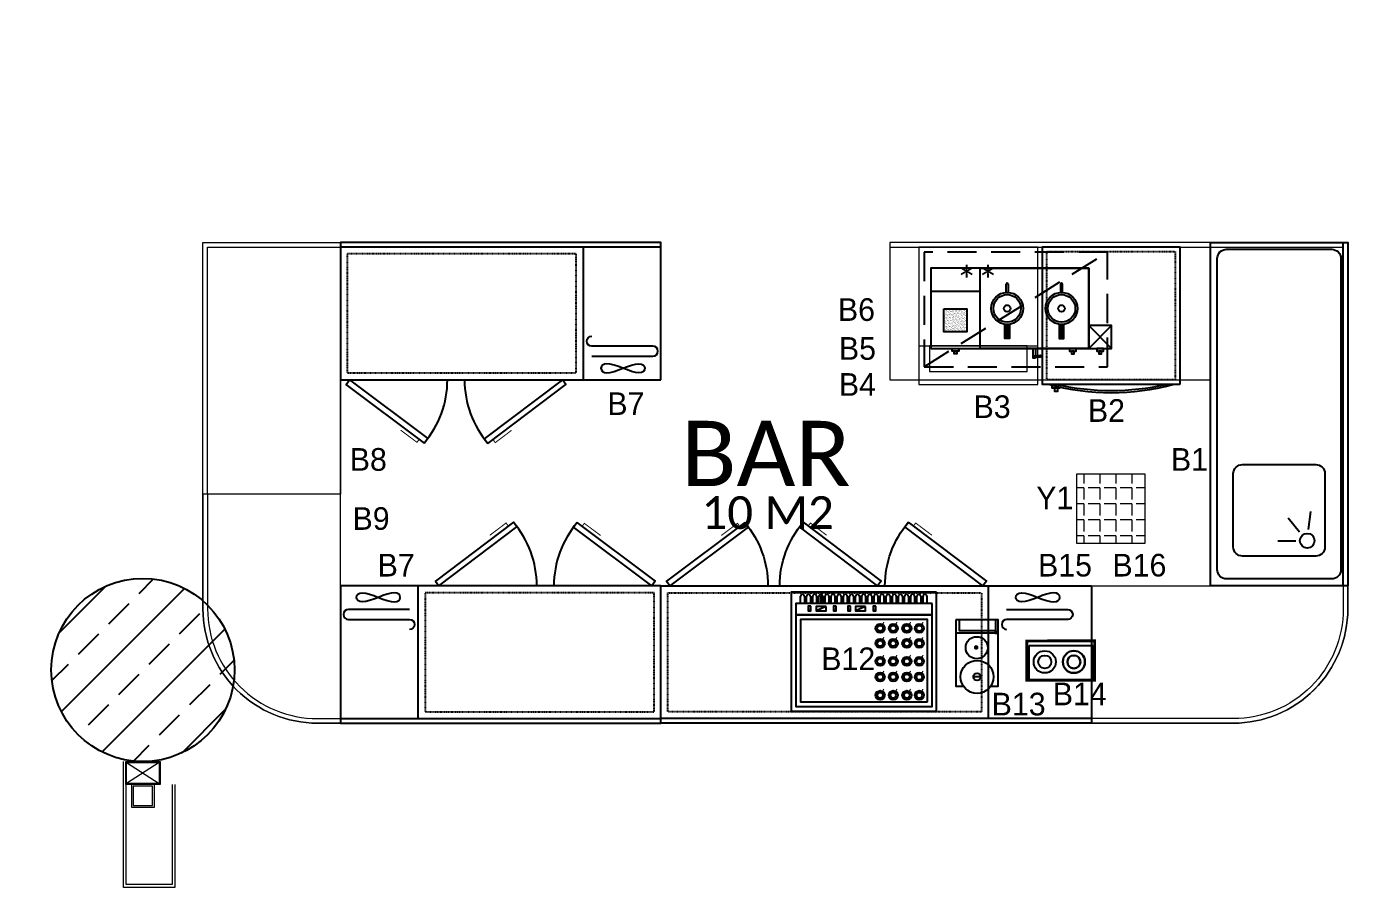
# Model space of a CAD drawing. Header units: centimetres. Extents: x -72470 to -43129, y -18750 to -16337.
# Drawn here: x -63674 to -63096, y -18154 to -17778 of the extents above; entities that cross this region are included whole.
import ezdxf

# ---------------------------------------------------------------- set-up
doc = ezdxf.new("R2010")
doc.units = ezdxf.units.CM
doc.header["$MEASUREMENT"] = 0
for name, pattern in [('Dashed', [0.005644, 0.002822, -0.002822]), ('DUZ', [0]), ('HIDDENX2', [19.05, 12.7, -6.35])]:
    doc.linetypes.add(name, pattern=pattern)
doc.layers.get('0').update_dxf_attribs({"linetype": 'DUZ', "lineweight": 0})
for name, color, linetype in [('002 Çizgi', 7, 'Continuous'), ('11-021_500-BLOK B-str_zemin_kat$0$2DKOLON', 4, 'Continuous'), ('11-021_500-BLOK B-str_zemin_kat$0$2DTARAMA1', 253, 'Continuous'), ('Kıtc-002 Çizgi', 7, 'Continuous'), ('S2000-002 Çizgi', 7, 'Continuous'), ('t_mutfakekipmans2000', 165, 'Continuous')]:
    doc.layers.add(name, color=color, linetype=linetype)
doc.layers.add('END. MUTFAK', color=210, linetype='Continuous', lineweight=30)
doc.layers.add('TEFRIS', color=30, linetype='Continuous', lineweight=9)
doc.styles.get("Standard").update_dxf_attribs({"font": 'candara.ttf'})
doc.styles.add('TAKSİM', font='GOTHIC.TTF', dxfattribs={"height": 20})
pattern_1 = [(45, (-421164.15, -192690.207), (-17.6776695, 17.6776695), []), (45, (-421146.472, -192690.207), (-17.6776695, 17.6776695), [12.5, -6.25])]

# ---------------------------------------------------------------- blocks, each defined once
blk = doc.blocks.new('A$C664B4501')
at = {"layer": 'S2000-002 Çizgi'}
for p, q in [((31.04, 6.26), (35.37, 8.18)), ((48.29, 6.26), (52.62, 8.18))]:
    blk.add_line(p, q, dxfattribs=at)
for points in [[(0, 0), (63.5, 0), (63.5, 52), (0, 52)], [(2, 10), (61.5, 10), (61.5, 50), (2, 50)], [(4, 48), (4, 12), (59.5, 12), (59.5, 48)], [(2, 5), (61.5, 5), (61.5, 10), (2, 10)], [(26.58, 6.14), (27.76, 6.14), (27.76, 8.24), (26.58, 8.24)], [(31.04, 6.26), (35.37, 6.26), (35.37, 8.18), (31.04, 8.18)], [(37.66, 6.14), (38.83, 6.14), (38.83, 8.24), (37.66, 8.24)], [(43.83, 6.14), (45.01, 6.14), (45.01, 8.24), (43.83, 8.24)], [(48.29, 6.26), (52.62, 6.26), (52.62, 8.18), (48.29, 8.18)], [(54.91, 6.14), (56.08, 6.14), (56.08, 8.24), (54.91, 8.24)]]:
    blk.add_lwpolyline(points, close=True, dxfattribs=at)
for points, const_width in [([(6.48, 43.33), (5.89, 42.38)], 0.5), ([(11.92, 43.33), (11.34, 42.38)], 0.5), ([(17.86, 43.33), (17.28, 42.38)], 0.5), ([(23.59, 43.33), (23.01, 42.38)], 0.5), ([(6.48, 35.43), (5.89, 34.49)], 0.5), ([(11.92, 35.43), (11.34, 34.49)], 0.5), ([(17.86, 35.43), (17.28, 34.49)], 0.5), ([(23.59, 35.43), (23.01, 34.49)], 0.5), ([(6.48, 28.51), (5.89, 27.56)], 0.5), ([(11.92, 28.51), (11.34, 27.56)], 0.5), ([(17.86, 28.51), (17.28, 27.56)], 0.5), ([(23.59, 28.51), (23.01, 27.56)], 0.5), ([(6.48, 20.73), (5.89, 19.78)], 0.5), ([(11.92, 20.73), (11.34, 19.78)], 0.5), ([(17.86, 20.73), (17.28, 19.78)], 0.5), ([(23.59, 20.73), (23.01, 19.78)], 0.5), ([(6.48, 14.14), (5.89, 13.19)], 0.5), ([(11.92, 14.14), (11.34, 13.19)], 0.5), ([(17.86, 14.14), (17.28, 13.19)], 0.5), ([(23.59, 14.14), (23.01, 13.19)], 0.5), ([(26.58, 7.5), (27.76, 7.5)], 0.5), ([(37.66, 7.5), (38.83, 7.5)], 0.5), ([(43.83, 7.5), (45.01, 7.5)], 0.5), ([(54.91, 7.5), (56.08, 7.5)], 0.5), ([(33.23, 5), (33.23, 1.5)], 1), ([(50.48, 5), (50.48, 1.5)], 1)]:
    blk.add_lwpolyline(points, dxfattribs=dict(at, const_width=const_width))
for points in [[(4.26, 1.85), (4.26, 5)], [(5.93, 5), (5.93, 1.85)], [(6.93, 1.85), (6.93, 5)], [(8.61, 5), (8.61, 1.85)], [(9.61, 1.85), (9.61, 5)], [(11.28, 5), (11.28, 1.85)], [(12.28, 1.85), (12.28, 5)], [(13.96, 5), (13.96, 1.85)], [(14.96, 1.85), (14.96, 5)], [(16.63, 5), (16.63, 1.85)], [(17.63, 1.85), (17.63, 5)], [(19.31, 5), (19.31, 1.85)], [(20.31, 1.85), (20.31, 5)], [(21.98, 5), (21.98, 1.85)], [(22.98, 1.85), (22.98, 5)], [(24.66, 5), (24.66, 1.85)], [(25.66, 1.85), (25.66, 5)], [(27.33, 5), (27.33, 1.85)], [(28.33, 1.85), (28.33, 5)], [(30.01, 5), (30.01, 1.85)], [(31.01, 1.85), (31.01, 5)], [(32.68, 5), (32.68, 1.85)], [(33.68, 1.85), (33.68, 5)], [(35.36, 5), (35.36, 1.85)], [(36.36, 1.85), (36.36, 5)], [(38.03, 5), (38.03, 1.85)], [(39.03, 1.85), (39.03, 5)], [(40.71, 5), (40.71, 1.85)], [(41.71, 1.85), (41.71, 5)], [(43.38, 5), (43.38, 1.85)], [(44.38, 1.85), (44.38, 5)], [(46.06, 5), (46.06, 1.85)], [(47.06, 1.85), (47.06, 5)], [(48.73, 5), (48.73, 1.85)], [(49.73, 1.85), (49.73, 5)], [(51.4, 5), (51.4, 1.85)], [(52.4, 1.85), (52.4, 5)], [(54.08, 5), (54.08, 1.85)], [(55.08, 1.85), (55.08, 5)], [(56.75, 5), (56.75, 1.85)], [(57.75, 1.85), (57.75, 5)], [(59.43, 5), (59.43, 1.85)]]:
    blk.add_lwpolyline(points, dxfattribs=at)
for centre, radius in [((7.54, 45.07), 1.98), ((7.54, 45.07), 1.24), ((12.99, 45.07), 1.98), ((12.99, 45.07), 1.24), ((18.93, 45.07), 1.98), ((18.93, 45.07), 1.24), ((24.66, 45.07), 1.98), ((24.66, 45.07), 1.24), ((7.54, 37.17), 1.98), ((7.54, 37.17), 1.24), ((12.99, 37.17), 1.98), ((12.99, 37.17), 1.24), ((18.93, 37.17), 1.98), ((18.93, 37.17), 1.24), ((24.66, 37.17), 1.98), ((24.66, 37.17), 1.24), ((7.54, 30.25), 1.98), ((7.54, 30.25), 1.24), ((12.99, 30.25), 1.98), ((12.99, 30.25), 1.24), ((18.93, 30.25), 1.98), ((18.93, 30.25), 1.24), ((24.66, 30.25), 1.98), ((24.66, 30.25), 1.24), ((7.54, 22.47), 1.98), ((7.54, 22.47), 1.24), ((12.99, 22.47), 1.98), ((12.99, 22.47), 1.24), ((18.93, 22.47), 1.98), ((18.93, 22.47), 1.24), ((24.66, 22.47), 1.98), ((24.66, 22.47), 1.24), ((7.54, 15.88), 1.98), ((12.99, 15.88), 1.98), ((18.93, 15.88), 1.98), ((24.66, 15.88), 1.98), ((7.54, 15.88), 1.24), ((12.99, 15.88), 1.24), ((18.93, 15.88), 1.24), ((24.66, 15.88), 1.24)]:
    blk.add_circle(centre, radius, dxfattribs=at)
for centre in [(5.1, 1.85), (7.77, 1.85), (10.45, 1.85), (13.12, 1.85), (15.8, 1.85), (18.47, 1.85), (21.14, 1.85), (23.82, 1.85), (26.49, 1.85), (29.17, 1.85), (31.84, 1.85), (34.52, 1.85), (37.19, 1.85), (39.87, 1.85), (42.54, 1.85), (45.22, 1.85), (47.89, 1.85), (50.57, 1.85), (53.24, 1.85), (55.92, 1.85), (58.59, 1.85)]:
    blk.add_arc(centre, 0.837, 180, 0, dxfattribs=at)
blk = doc.blocks.new('A$C1C4536AD')
at = {"layer": 'S2000-002 Çizgi'}
for points in [[(0, 29), (0, 0), (18.5, 0)], [(3.39, 29), (0, 29), (0, 26.84)], [(18.5, 26.95), (18.5, 29), (15.2, 29)], [(18.5, 0), (18.5, 29)], [(7.82, 24.81), (10.92, 24.88)], [(0, 5.79), (18.5, 5.79)], [(1.26, 0), (1.26, 4.77), (16.97, 4.77), (16.97, 0)]]:
    blk.add_lwpolyline(points, dxfattribs=at)
at = {"layer": 'S2000-002 Çizgi', "const_width": 1}
blk.add_lwpolyline([(9.18, 12.02, 1), (10.18, 12.02, 1)], format="xyb", close=True, dxfattribs=at)
at = {"layer": 'S2000-002 Çizgi'}
blk.add_lwpolyline([(0.33, 5.24), (1.35, 5.24), (1.35, 5.79), (0.33, 5.79)], close=True, dxfattribs=at)
for centre, radius in [((9.3, 24.88), 7.2), ((9.3, 24.88), 1.6), ((9.43, 12.15), 4.82)]:
    blk.add_circle(centre, radius, dxfattribs=at)
blk = doc.blocks.new('A$C047744E0')
at = {"layer": 'S2000-002 Çizgi'}
h = blk.add_hatch(dxfattribs=at)
h.set_pattern_fill('AR-SAND', color=256, scale=0.5, style=0)
h.set_pattern_definition([(37.5, (-4072.69315, -3944.5775), (-0.03149668, 0.96341188), [0, -0.76, 0, -0.85, 0, -0.8125]), (7.5, (-4072.6931, -3944.5775), (0.88488835, 1.41107303), [0, -0.41, 0, -0.685, 0, -0.2625]), (327.5, (-4073.30815, -3944.5775), (1.55707093, 0.00282953), [0, -0.25, 0, -0.9, 0, -1.175]), (317.5, (-4073.3081, -3944.5775), (1.5030633, 0.43883778), [0, -0.125, 0, -0.59, 0, -0.675])])
h.paths.add_polyline_path([(5.73, 21.57), (15.77, 21.57), (15.77, 11.53), (5.73, 11.53)])
for points in [[(34.38, 14.79, -0.072213), (32.37, 14.79), (32.37, 8.52), (34.38, 8.52)], [(56.12, 8.52), (58.13, 8.52), (58.13, 14.79, -0.072213), (56.12, 14.79)]]:
    blk.add_hatch(color=256, dxfattribs=at).paths.add_polyline_path(points)
for p, q in [((69, 14.21), (79, 4.21)), ((79, 14.21), (69, 4.21))]:
    blk.add_line(p, q, dxfattribs=at)
for points in [[(0, 4.21), (69, 4.21), (69, 39.21), (0, 39.21)], [(0, 29.21), (21.5, 29.21), (21.5, 39.21), (0, 39.21)], [(69, 4.21), (21.5, 4.21), (21.5, 39.21), (69, 39.21)], [(5.73, 21.57), (15.77, 21.57), (15.77, 11.53), (5.73, 11.53)], [(69, 4.21), (79, 4.21), (79, 14.21), (69, 14.21)], [(9.28, 4.21), (12.19, 4.21), (12.19, 3.05), (9.28, 3.05)], [(10.15, 3.05), (11.32, 3.05), (11.32, 1.88), (10.15, 1.88)], [(47.85, 0.2), (45.19, 0.41), (45.19, 1.04), (47.85, 1.25)], [(63.53, 4.21), (60.62, 4.21), (60.62, 3.05), (63.53, 3.05)], [(62.66, 3.05), (61.49, 3.05), (61.49, 1.88), (62.66, 1.88)], [(75.46, 4.21), (72.54, 4.21), (72.54, 3.05), (75.46, 3.05)], [(74.58, 3.05), (73.42, 3.05), (73.42, 1.88), (74.58, 1.88)]]:
    blk.add_lwpolyline(points, close=True, dxfattribs=at)
for points in [[(32.94, 28.7), (32.94, 32.22)], [(33.81, 32.22), (33.81, 28.7)], [(56.69, 32.22), (56.69, 28.7)], [(57.56, 28.7), (57.56, 32.22)], [(34.38, 14.79), (34.38, 8.52), (32.37, 8.52), (32.37, 14.79)], [(56.12, 14.79), (56.12, 8.52), (58.13, 8.52), (58.13, 14.79)], [(45.8, 0), (44.7, 0), (44.7, 4.21)], [(45.8, 4.21), (45.8, 1.08)], [(45.8, 0.36), (45.8, 0)]]:
    blk.add_lwpolyline(points, dxfattribs=at)
for centre, radius in [((33.37, 21.71), 7), ((33.37, 21.71), 6), ((33.37, 21.71), 1.45), ((57.12, 21.71), 7), ((57.12, 21.71), 6), ((57.12, 21.71), 1.45)]:
    blk.add_circle(centre, radius, dxfattribs=at)
for centre in [(33.37, 32.22), (57.12, 32.22)]:
    blk.add_arc(centre, 0.438, 0, 180, dxfattribs=at)
blk = doc.blocks.new('A$C2E6236CE')
at = {"layer": 'Kıtc-002 Çizgi', "lineweight": 13, "elevation": 0}
for points in [[(51.92, 60), (0, 60), (0, 0), (51.92, 0)], [(47.33, 54.36), (4.59, 54.36), (4.59, 43.09), (47.33, 43.09)]]:
    blk.add_lwpolyline(points, close=True, dxfattribs=at)
blk.add_lwpolyline([(51.92, 43.09), (0, 43.09)], dxfattribs=at)
at = {"layer": 'Kıtc-002 Çizgi', "lineweight": 13}
blk.add_text('**', height=12, rotation=180, dxfattribs=at).set_placement((35.73, 20.99, 0))
blk = doc.blocks.new('A$C14D126DE')
at = {"layer": 'S2000-002 Çizgi'}
for points in [[(3.67, 0), (3.67, 60), (63.67, 60), (63.67, 0)], [(2.21, 53.17), (2.21, 54.63), (0.75, 54.63), (0.75, 53.17)]]:
    blk.add_lwpolyline(points, close=True, dxfattribs=at)
at = {"layer": 'S2000-002 Çizgi', "linetype": 'Dashed', "ltscale": 0.5}
blk.add_lwpolyline([(5.67, 2), (5.67, 58), (61.67, 58), (61.67, 2)], close=True, dxfattribs=at)
at = {"layer": 'S2000-002 Çizgi'}
for points in [[(3.32, 55.85), (2.21, 55.85), (2.21, 52.2)], [(3.18, 52.2), (3.67, 52.2), (3.67, 55.85)]]:
    blk.add_lwpolyline(points, dxfattribs=at)
for centre, radius, start, end in [((100.61, 29.9), 100.61, 164.49408, 195.50592), ((109.49, 29.9), 108.49, 167.28187, 192.71813)]:
    blk.add_arc(centre, radius, start, end, dxfattribs=at)
blk = doc.blocks.new('A$C3EB91AFD')
at = {"layer": 'END. MUTFAK', "color": 0}
for radius in [4.84, 2.84]:
    blk.add_circle((21.13, 8.6, 0), radius, dxfattribs=at)
at = {"layer": 't_mutfakekipmans2000', "color": 0, "const_width": 1.2, "elevation": 0}
blk.add_lwpolyline([(0.6, 17.77), (30.27, 17.78), (30.27, 0.6), (0.6, 0.6)], close=True, dxfattribs=at)
at = {"layer": 't_mutfakekipmans2000', "color": 0, "elevation": 0}
blk.add_lwpolyline([(1.65, 15.77), (29.32, 15.78), (29.32, 0.6), (1.65, 0.6)], close=True, dxfattribs=at)
at = {"layer": 't_mutfakekipmans2000', "color": 0}
for radius in [4.84, 2.84]:
    blk.add_circle((8.44, 8.6, 0), radius, dxfattribs=at)
blk = doc.blocks.new('188-60')
at = {"layer": '002 Çizgi', "color": 7}
blk.add_line((31.88, -108.71), (31.88, 79.29), dxfattribs=at)
for points in [[(-53.79, 42.59), (-28.17, 76.82), (-26.12, 75.29), (-51.73, 41.06)], [(-26.12, -108.71), (33.88, -108.71), (33.88, 79.29), (-26.12, 79.29)], [(-53.94, 17.23), (-28.17, -16.88), (-26.12, -15.34), (-51.89, 18.77)], [(-53.94, -28.75), (-28.17, -62.86), (-26.12, -61.32), (-51.89, -27.2)], [(-23.09, -92.27), (-22.92, -90.82), (-22.47, -89.12), (-21.83, -87.25), (-21.09, -85.3), (-20.36, -83.36), (-19.72, -81.49), (-19.26, -79.79), (-19.09, -78.33), (-19.26, -77.19), (-19.72, -76.37), (-20.36, -75.88), (-21.09, -75.72), (-21.83, -75.88), (-22.47, -76.37), (-22.92, -77.19), (-23.09, -78.33), (-22.92, -79.79), (-22.47, -81.49), (-21.83, -83.36), (-21.09, -85.3), (-20.36, -87.25), (-19.72, -89.12), (-19.26, -90.82), (-19.09, -92.27), (-19.26, -93.42), (-19.72, -94.24), (-20.36, -94.73), (-21.09, -94.89), (-21.83, -94.73), (-22.47, -94.24), (-22.92, -93.42)]]:
    blk.add_lwpolyline(points, close=True, dxfattribs=at)
at = {"layer": '002 Çizgi', "color": 7, "linetype": 'Dashed'}
blk.add_lwpolyline([(28.88, -60.71), (28.88, 76.29), (-23.12, 76.29), (-23.12, -60.71)], close=True, dxfattribs=at)
at = {"layer": '002 Çizgi', "color": 7, "const_width": 0.427}
for points in [[(-52.1, 44.85), (-53.42, 45.84), (-49.19, 51.49), (-48.11, 52.94)], [(-52.24, 14.98), (-53.56, 13.99), (-49.3, 8.35), (-48.21, 6.91)], [(-52.24, -31), (-53.56, -31.99), (-49.3, -37.63), (-48.21, -39.07)]]:
    blk.add_lwpolyline(points, dxfattribs=at)
at = {"layer": '002 Çizgi', "color": 7}
blk.add_lwpolyline([(31.88, -63.71), (-26.12, -63.71)], dxfattribs=at)
for points in [[(-15.78, -71.71), (-15.78, -98.38, 1), (-11.44, -98.38)], [(-11.44, -98.38), (-11.44, -71.71, -1), (-7.09, -71.71)]]:
    blk.add_lwpolyline(points, format="xyb", dxfattribs=at)
for centre, start, end in [((-26.12, 75.29), 229.75503, 270), ((-26.12, -15.34), 90, 130.50921), ((-26.12, -61.32), 90, 130.50921)]:
    blk.add_arc(centre, 42.75, start, end, dxfattribs=at)
blk = doc.blocks.new('A$C3AB439AA')
at = {"layer": 'S2000-002 Çizgi'}
blk.add_line((0, 2), (140, 2), dxfattribs=at)
for points in [[(75.59, 87.82), (41.48, 62.05), (43.03, 60), (77.14, 85.77)], [(103.31, 87.67), (137.54, 62.05), (136, 60), (101.77, 85.61)], [(0, 60), (0, 0), (140, 0), (140, 60)], [(9.63, 56.97), (11.08, 56.8), (12.79, 56.35), (14.65, 55.71), (16.6, 54.97), (18.55, 54.24), (20.41, 53.6), (22.11, 53.14), (23.57, 52.97), (24.71, 53.14), (25.53, 53.6), (26.02, 54.24), (26.18, 54.97), (26.02, 55.71), (25.53, 56.35), (24.71, 56.8), (23.57, 56.97), (22.11, 56.8), (20.41, 56.35), (18.55, 55.71), (16.6, 54.97), (14.65, 54.24), (12.79, 53.6), (11.08, 53.14), (9.63, 52.97), (8.48, 53.14), (7.67, 53.6), (7.18, 54.24), (7.01, 54.97), (7.18, 55.71), (7.67, 56.35), (8.48, 56.8)]]:
    blk.add_lwpolyline(points, close=True, dxfattribs=at)
at = {"layer": 'S2000-002 Çizgi', "const_width": 0.428}
for points in [[(73.35, 86.12), (72.35, 87.44), (66.72, 83.18), (65.28, 82.09)], [(105.56, 85.98), (106.55, 87.3), (112.21, 83.07), (113.65, 81.99)]]:
    blk.add_lwpolyline(points, dxfattribs=at)
at = {"layer": 'S2000-002 Çizgi'}
blk.add_lwpolyline([(34, 2), (34, 60)], dxfattribs=at)
at = {"layer": 'S2000-002 Çizgi', "linetype": 'Dashed'}
blk.add_lwpolyline([(37, 5), (137, 5), (137, 57), (37, 57)], close=True, dxfattribs=at)
at = {"layer": 'S2000-002 Çizgi'}
for points in [[(30.19, 49.66), (3.52, 49.66, 1), (3.52, 45.32)], [(3.52, 45.32), (30.19, 45.32, -1), (30.19, 40.97)]]:
    blk.add_lwpolyline(points, format="xyb", dxfattribs=at)
for centre, start, end in [((43.03, 60), 0, 40.50921), ((136, 60), 139.75503, 180)]:
    blk.add_arc(centre, 42.75, start, end, dxfattribs=at)
blk = doc.blocks.new('A$C1CA12C8A')
at = {"layer": 'S2000-002 Çizgi'}
for p, q in [((38.95, 23.43), (33.94, 29.53)), ((42.76, 24.66), (43.87, 32.47)), ((37.29, 19.52), (29.4, 19.52))]:
    blk.add_line(p, q, dxfattribs=at)
for points in [[(0, 0), (0, 150), (60, 150), (60, 0)], [(58, 0), (58, 150), (60, 150), (60, 0)]]:
    blk.add_lwpolyline(points, close=True, dxfattribs=at)
for points in [[(3, 7), (3, 143, -0.414214), (7, 147), (53, 147, -0.414214), (57, 143), (57, 7, -0.414214), (53, 3), (7, 3, -0.414214)], [(10, 17), (10, 49, -0.414214), (14, 53), (46, 53, -0.414214), (50, 49), (50, 17, -0.414214), (46, 13), (14, 13, -0.414214)]]:
    blk.add_lwpolyline(points, format="xyb", close=True, dxfattribs=at)
blk.add_circle((42.26, 19.71), 3.19, dxfattribs=at)

msp = doc.modelspace()

# ---------------------------------------------------------------- hatches: boundary and pattern name
at = {"layer": '11-021_500-BLOK B-str_zemin_kat$0$2DTARAMA1'}
h = msp.add_hatch(dxfattribs=at)
h.set_pattern_fill('ANSI33', color=256, scale=100)
h.set_pattern_definition(pattern_1)
edge = h.paths.add_edge_path()
edge.add_arc((-61102.81, -17219.44), 40, 0, 360)
edge = h.paths.add_edge_path()
edge.add_arc((-61942.81, -17219.44), 40, 0, 360)
edge = h.paths.add_edge_path()
edge.add_arc((-62782.81, -17219.44), 40, 0, 360)
edge = h.paths.add_edge_path()
edge.add_arc((-63622.81, -17219.44), 40, 0, 360)
h.paths.add_polyline_path([(-62490.34, -17053.77), (-62316.58, -17053.77), (-62316.58, -17007.82), (-62490.34, -17007.82)], flags=9)
h.paths.add_polyline_path([(-61637.13, -17053.8), (-61463.37, -17053.8), (-61463.37, -17007.82), (-61637.13, -17007.82)], flags=9)
h.paths.add_polyline_path([(-63330.35, -17053.8), (-63175.23, -17053.8), (-63175.23, -17007.82), (-63330.35, -17007.82)], flags=9)
edge = h.paths.add_edge_path()
edge.add_arc((-64462.81, -17219.44), 40, 0, 360)
edge = h.paths.add_edge_path()
edge.add_arc((-62782.81, -18059.44), 40, 0, 360)
edge = h.paths.add_edge_path()
edge.add_arc((-61942.81, -18059.44), 40, 0, 360)
edge = h.paths.add_edge_path()
edge.add_arc((-61102.81, -18059.44), 40, 0, 360)
h = msp.add_hatch(dxfattribs=at)
h.set_pattern_fill('ANSI33', color=256, scale=100)
h.set_pattern_definition(pattern_1)
edge = h.paths.add_edge_path()
edge.add_arc((-63622.81, -18059.44), 40, 0, 360)
at = {"layer": 'TEFRIS', "linetype": 'Continuous'}
h = msp.add_hatch(dxfattribs=at)
h.set_pattern_fill('ANGLE', color=0, angle=-180)
h.set_pattern_definition([(180, (-54871.75, -20725.0694), (-1e-12, -6.985), [5.08, -1.905]), (270, (-54871.75, -20725.0694), (6.985, -1e-12), [5.08, -1.905])])
h.paths.add_polyline_path([(-63185, -17973.99), (-63215, -17973.99), (-63215, -18003.99), (-63185, -18003.99)])

# ---------------------------------------------------------------- linework, layer by layer
at = {"layer": '11-021_500-BLOK B-str_zemin_kat$0$2DKOLON', "linetype": 'Continuous'}
msp.add_circle((-63622.81, -18059.44), 40, dxfattribs=at)
at = {"layer": 'S2000-002 Çizgi', "linetype": 'HIDDENX2'}
msp.add_line((-63281.54, -17926.97), (-63201.54, -17876.97), dxfattribs=at)
msp.add_lwpolyline([(-63201.54, -17876.97), (-63281.54, -17876.97), (-63281.54, -17926.97), (-63201.54, -17926.97)], close=True, dxfattribs=at)
at = {"layer": 'TEFRIS', "color": 0, "linetype": 'Continuous'}
for p, q in [((-63396.56, -17872.7), (-63396.56, -17932.7)), ((-63296.56, -17872.7), (-63296.56, -17932.7)), ((-63536.56, -17932.7), (-63396.56, -17932.7)), ((-63296.56, -17932.7), (-63156.56, -17932.7))]:
    msp.add_line(p, q, dxfattribs=at)
for points in [[(-63208.56, -18082.7), (-63546.56, -18082.7, -0.414214), (-63596.56, -18032.7), (-63596.56, -17872.7), (-63396.56, -17872.7)], [(-63346.56, -18082.7), (-63146.56, -18082.7, 0.414214), (-63096.56, -18032.7), (-63096.56, -17872.7), (-63296.56, -17872.7)], [(-63594.56, -17982.7), (-63594.56, -18032.7, 0.414214), (-63546.56, -18080.7), (-63536.56, -18080.7)], [(-63098.56, -18022.7), (-63098.56, -18032.7, -0.198912), (-63112.62, -18066.64, -0.198912), (-63146.56, -18080.7), (-63208.56, -18080.7)]]:
    msp.add_lwpolyline(points, format="xyb", dxfattribs=at)
for points in [[(-63596.56, -17872.7), (-63536.56, -17872.7), (-63536.56, -17982.7), (-63596.56, -17982.7)], [(-63296.56, -17932.7), (-63156.56, -17932.7), (-63156.56, -17872.7), (-63296.56, -17872.7)], [(-63296.56, -17874.7), (-63156.56, -17874.7), (-63156.56, -17872.7), (-63296.56, -17872.7)], [(-63156.56, -17874.7), (-63098.56, -17874.7), (-63098.56, -17872.7), (-63156.56, -17872.7)], [(-63185, -17973.99), (-63215, -17973.99), (-63215, -18003.99), (-63185, -18003.99)], [(-63630.31, -18099.44), (-63615.31, -18099.44), (-63615.31, -18109.44), (-63630.31, -18109.44)], [(-63615.71, -18109.04), (-63629.91, -18109.04), (-63629.91, -18099.84), (-63615.71, -18099.84)], [(-63627.81, -18119.44), (-63617.81, -18119.44), (-63617.81, -18109.44), (-63627.81, -18109.44)], [(-63618.61, -18110.24), (-63627.01, -18110.24), (-63627.01, -18118.64), (-63618.61, -18118.64)]]:
    msp.add_lwpolyline(points, close=True, dxfattribs=at)
for points in [[(-63594.56, -17982.7), (-63594.56, -17874.7), (-63536.56, -17874.7)], [(-63346.56, -18022.7), (-63536.56, -18022.7), (-63536.56, -17932.7)], [(-63631.3, -18154.44), (-63631.3, -18099.44)], [(-63630.05, -18153.19), (-63630.05, -18099.44)], [(-63629.91, -18099.84), (-63615.71, -18109.04)], [(-63615.71, -18099.84), (-63629.91, -18109.04)], [(-63608.81, -18109.44), (-63608.81, -18154.44), (-63631.3, -18154.44)], [(-63610.06, -18109.44), (-63610.06, -18153.19), (-63630.05, -18153.19)]]:
    msp.add_lwpolyline(points, dxfattribs=at)
for points in [[(-63596.56, -17982.7), (-63596.56, -18032.7, 0.414214), (-63546.56, -18082.7), (-63536.56, -18082.7), (-63536.56, -17982.7)], [(-63208.56, -18022.7), (-63096.56, -18022.7), (-63096.56, -18032.7, -0.198912), (-63111.2, -18068.05, -0.198912), (-63146.56, -18082.7), (-63208.56, -18082.7)]]:
    msp.add_lwpolyline(points, format="xyb", close=True, dxfattribs=at)

# ---------------------------------------------------------------- block references
for name, p, rotation in [('A$C2E6236CE', (-63231.97, -17874.7, 0), 180), ('A$C14D126DE', (-63169.97, -17938.36), 90.00000000007388)]:
    msp.add_blockref(name, p, dxfattribs=dict(rotation=rotation))
at = {"layer": 'S2000-002 Çizgi'}
for name, p in [('A$C047744E0', (-63278.7, -17923.21)), ('A$C3EB91AFD', (-63237.34, -18064.51, 0))]:
    msp.add_blockref(name, p, dxfattribs=at)
at = {"layer": 'S2000-002 Çizgi', "xscale": -1, "rotation": 90}
msp.add_blockref('188-60', (-63317.27, -18048.82), dxfattribs=at)
at = {"layer": 'S2000-002 Çizgi', "rotation": 180}
for name, p in [('A$C664B4501', (-63276.16, -18025.39)), ('A$C1C4536AD', (-63249.2, -18037.58))]:
    msp.add_blockref(name, p, dxfattribs=at)
at = {"layer": 'TEFRIS', "color": 0, "linetype": 'Continuous', "rotation": 180}
msp.add_blockref('A$C3AB439AA', (-63396.56, -17872.7), dxfattribs=at)
at = {"layer": 'TEFRIS', "color": 0, "linetype": 'Continuous'}
for name, p in [('A$C1CA12C8A', (-63156.56, -18022.7)), ('A$C3AB439AA', (-63536.56, -18082.7))]:
    msp.add_blockref(name, p, dxfattribs=at)

# ---------------------------------------------------------------- texts
at = {"style": 'TAKSİM'}
for s, p in [('B6', (-63319.26, -17906.97, 0)), ('B5', (-63318.83, -17923.95, 0)), ('B4', (-63318.83, -17939.69, 0)), ('B7', (-63419.96, -17948.07, 0)), ('B3', (-63260.01, -17949.39, 0)), ('B2', (-63210.07, -17951.07, 0)), ('B8', (-63532.46, -17972.43, 0)), ('B1', (-63173.81, -17972.42, 0)), ('Y1', (-63232.64, -17989.21, 0)), ('B9', (-63531.25, -17998.24, 0)), ('B7', (-63520.29, -18018.62, 0)), ('B15', (-63231.86, -18018.62, 0)), ('B16', (-63199.36, -18018.62, 0)), ('B12', (-63326.53, -18059.52, 0)), ('B13', (-63252.11, -18079.3, 0)), ('B14', (-63225.43, -18074.87, 0))]:
    msp.add_text(s, height=9.9, dxfattribs=at).set_placement(p)
at = {"layer": 'TEFRIS', "color": 0, "linetype": 'Continuous', "attachment_point": 1}
for s, width, insert, char_height in [('BAR', 559, (-63387.73, -17950.62), 28.529), ('10 M2  ', 194, (-63378.87, -17983.57), 14.264)]:
    msp.add_mtext_dynamic_manual_height_columns(s, width=width, gutter_width=570.58, heights=[0], dxfattribs=dict(at, insert=insert, char_height=char_height))

doc.saveas('drawing.dxf')
